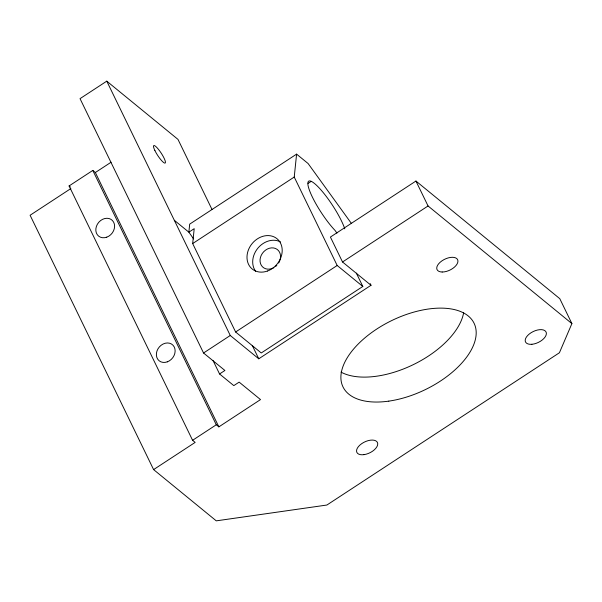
<?xml version="1.0" encoding="UTF-8"?>
<svg xmlns="http://www.w3.org/2000/svg" width="602" height="602" viewBox="0 0 602 602"><rect width="100%" height="100%" fill="white"/><g stroke="black" fill="none" stroke-linecap="round" stroke-linejoin="round"><path stroke-width="0.9" d="M356.346 273.12L362.825 286.462L261.26 352.968L235.615 331.995L192.67 243.562L194.205 228.677L188.862 232.176L174.324 220.294M362.825 286.462L337.18 265.49L294.235 177.048L296.598 154.127L308.111 163.541L351.508 223.575M213.07 360.606L219.557 373.97L224.907 370.471L203.544 352.998L80.036 98.653L106.765 81.15L230.265 335.495L258.762 358.8L371.02 285.288L342.523 261.983L330.415 237.053L415.944 181.036L559.792 298.675L571.9 323.605L559.416 352.757L326.886 505.033L216.268 520.85L153.6 469.598L30.1 215.253L70.863 188.561M153.6 469.598L195.153 442.395L192.587 440.295L69.087 185.95L92.791 170.426L95.349 172.526L218.857 426.871L260.515 399.585L239.144 382.119L233.802 385.619L219.557 373.97M95.349 172.526L111.069 162.231M296.598 154.127L189.69 224.132L188.862 232.176L193.656 238.971M192.67 243.562L294.235 177.048M308.096 183.392L311.226 181.345M203.544 352.998L230.265 335.495M235.615 331.995L337.18 265.49M342.523 261.983L428.052 205.974L571.9 323.605M192.587 440.295L216.291 424.771L218.857 426.871M106.765 81.15L177.981 139.386L211.972 209.391M69.087 185.95L70.366 186.996M415.944 181.036L428.052 205.974M370.207 283.625L371.02 285.288M336.917 233.109L335.088 230.476A33.268 6.697 56.8 0 1 309.458 190.315A33.268 6.697 56.8 0 1 319.76 188.576A33.268 6.697 56.8 0 1 344.788 228.843M252.261 345.42L258.762 358.8M92.791 170.426L216.291 424.771M273.918 267.627A11.415 9.429 -50.7 0 1 260.102 261.735A11.415 9.429 -50.7 0 1 271.525 247.873A11.415 9.429 -50.7 0 1 279.907 260.357M279.652 261.035A11.415 9.429 -50.7 0 1 278.643 263.014M276.815 265.362A11.415 9.429 -50.7 0 1 275.724 266.37M255.594 271.231A19.573 16.156 -50.7 0 1 258.092 247.919A19.573 16.156 -50.7 0 1 280.555 241.944M463.638 312.739A72.857 38.393 -25.9 0 1 413.04 364.767A72.857 38.393 -25.9 0 1 340.988 372.096M267.469 271.028A19.573 16.156 -50.7 0 0 278.214 239.844A19.573 16.156 -50.7 0 0 248.122 250.703A19.573 16.156 -50.7 0 0 267.469 271.028M442.184 272.014A11.415 6.012 -25.9 0 0 457.941 261.065A11.415 6.012 -25.9 0 0 441.898 260.884A11.415 6.012 -25.9 0 0 442.184 272.014M531.905 344.284A11.415 6.012 -25.9 0 0 546.27 332.567A11.415 6.012 -25.9 0 0 529.188 334.087A11.415 6.012 -25.9 0 0 531.905 344.284M364.052 454.638A11.415 6.012 -25.9 0 0 377.469 442.56A11.415 6.012 -25.9 0 0 359.906 445.074A11.415 6.012 -25.9 0 0 364.052 454.638M388.817 401.128A72.857 38.393 -25.9 0 0 474.444 324.049A72.857 38.393 -25.9 0 0 362.351 340.077A72.857 38.393 -25.9 0 0 388.817 401.128M106.735 237.18A10.437 8.616 -50.7 0 0 112.469 220.55A10.437 8.616 -50.7 0 0 96.418 226.344A10.437 8.616 -50.7 0 0 106.735 237.18M167.273 361.862A10.437 8.616 -50.7 0 0 173.007 345.232A10.437 8.616 -50.7 0 0 156.964 351.019A10.437 8.616 -50.7 0 0 167.273 361.862M154.917 150.598A10.437 2.099 56.8 0 0 165.114 163.097A10.437 2.099 56.8 0 0 158.401 149.281A10.437 2.099 56.8 0 0 154.917 150.598"/></g></svg>
